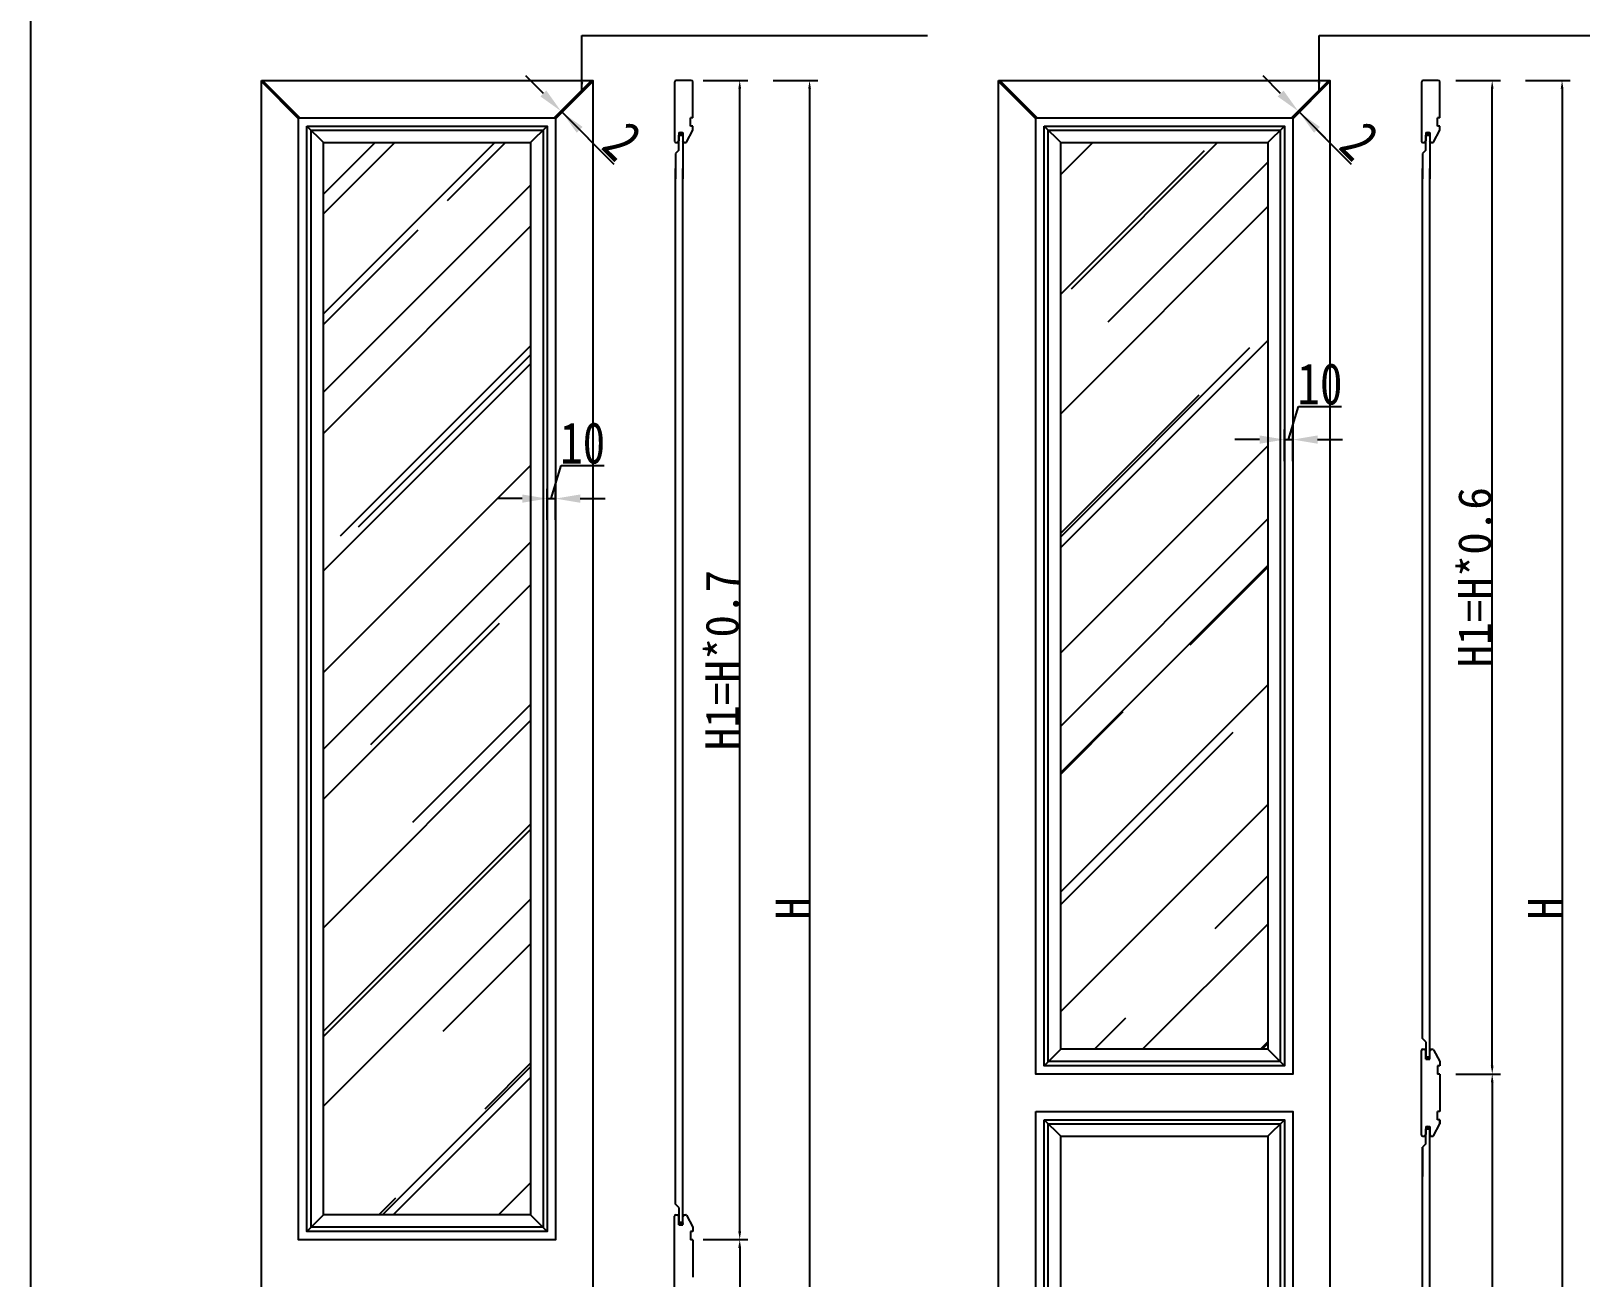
# Model space of a CAD drawing. Header units: millimetres. Extents: x 85186 to 129000, y -77269 to -36327.
# Drawn here: x 96769 to 98639, y -71113 to -69608 of the extents above; entities that cross this region are included whole.
import ezdxf

# ---------------------------------------------------------------- set-up
doc = ezdxf.new("R2010")
doc.units = ezdxf.units.MM
doc.layers.add('粗实线', color=7, linetype='Continuous')
doc.layers.add('细实线', color=251, linetype='Continuous')
doc.styles.get("Standard").update_dxf_attribs({"font": 'SimSun.ttf'})
doc.styles.add('ZB_宋体', font='SimSun.ttf')
doc.styles.add('宋体', font='SimSun.ttf', dxfattribs={"width": 0.8})
doc.dimstyles.new('客来福标注小', dxfattribs={"dimscale": 20, "dimtxt": 2, "dimasz": 0.5, "dimexe": 0.5, "dimexo": 0, "dimgap": 0.05, "dimtad": 1, "dimdec": 0, "dimzin": 0, "dimdsep": 46, "dimtxsty": 'Standard', "dimcen": 0, "dimclrd": 256, "dimclre": 256, "dimclrt": 256, "dimadec": 0, "dimazin": 0, "dimtfac": 1, "dimtdec": 0, "dimtofl": 0, "dimtmove": 1, "dimatfit": 3, "dimfxl": 2.2, "dimfxlon": 1, "dimtolj": 1, "dimtzin": 0, "dimarcsym": 0})
doc.dimstyles.new('客来福衣柜标注大', dxfattribs={"dimscale": 20, "dimtxt": 2.5, "dimasz": 1.5, "dimexe": 0.6, "dimexo": 0, "dimgap": 0.1, "dimtad": 1, "dimdec": 0, "dimzin": 0, "dimdsep": 46, "dimtxsty": '宋体', "dimcen": 0, "dimclrd": 251, "dimclre": 251, "dimclrt": 256, "dimadec": 0, "dimazin": 0, "dimtfac": 1, "dimtdec": 0, "dimtofl": 0, "dimtmove": 1, "dimatfit": 3, "dimfxl": 3.8, "dimfxlon": 1, "dimtolj": 1, "dimtzin": 0, "dimarcsym": 0})
pattern_1 = [(45, (-31505.34, -94357.03), (129.31569, 344.84184), [2286, -304.8, 762, -152.4]), (45, (-31415.9, -94159.82), (-251.08796, 35.5618), [457.2, -50.292, 914.4, -114.3]), (45, (-31543.05, -94211.55), (488.16672, 632.56924), [1219.2, -213.36, 609.6, -152.4])]

# ---------------------------------------------------------------- blocks, each defined once
blk = doc.blocks.new('*D3244')
at = {"color": 251, "linetype": 'ByBlock', "lineweight": -2, "ltscale": 6, "transparency": 16777216}
for p, q in [((97387.4, -69683.6), (97366.2, -69662.3)), ((97405.3, -69708.1), (97417.1, -69696.3)), ((97406.7, -69709.5), (97418.5, -69697.7)), ((97410.1, -69706.2), (97408.7, -69704.8)), ((97473.1, -69769.2), (97410.1, -69706.2)), ((97431.3, -69727.4), (97452.5, -69748.6))]:
    blk.add_line(p, q, dxfattribs=at)
at = {"color": 251, "linetype": 'ByBlock', "ltscale": 6, "transparency": 16777216}
for points in [[(97391, -69680), (97383.9, -69687.1), (97408.7, -69704.8)], [(97434.8, -69723.9), (97427.7, -69730.9), (97410.1, -69706.2)]]:
    blk.add_solid(points, dxfattribs=at)
at = {"layer": 'Defpoints', "color": 0, "linetype": 'ByBlock', "ltscale": 6, "transparency": 16777216}
for p in [(97408.7, -69704.8), (97405.3, -69708.1), (97406.7, -69709.5)]:
    blk.add_point(p, dxfattribs=at)
at = {"linetype": 'ByBlock', "ltscale": 6, "transparency": 16777216, "insert": (97483, -69740.9), "char_height": 50, "attachment_point": 5, "rotation": 315, "style": '宋体'}
blk.add_mtext('\\A1;2', dxfattribs=at)
blk = doc.blocks.new('*D3245')
at = {"color": 251, "linetype": 'ByBlock', "lineweight": -2, "ltscale": 6, "transparency": 16777216}
for p, q in [((97397, -70172.8), (97409, -70132.8)), ((97409, -70132.8), (97460.8, -70132.8)), ((97362, -70172.8), (97332, -70172.8)), ((97392, -70198.6), (97392, -70160.8)), ((97392, -70172.8), (97402, -70172.8)), ((97402, -70198.6), (97402, -70160.8)), ((97432, -70172.8), (97462, -70172.8))]:
    blk.add_line(p, q, dxfattribs=at)
at = {"color": 251, "linetype": 'ByBlock', "ltscale": 6, "transparency": 16777216}
for points in [[(97362, -70167.8), (97362, -70177.8), (97392, -70172.8)], [(97432, -70167.8), (97432, -70177.8), (97402, -70172.8)]]:
    blk.add_solid(points, dxfattribs=at)
at = {"layer": 'Defpoints', "color": 0, "linetype": 'ByBlock', "ltscale": 6, "transparency": 16777216}
for p in [(97402, -70172.8), (97392, -70198.6), (97402, -70198.6)]:
    blk.add_point(p, dxfattribs=at)
at = {"linetype": 'ByBlock', "ltscale": 6, "transparency": 16777216, "insert": (97434.9, -70105.8), "char_height": 50, "attachment_point": 5, "style": '宋体'}
blk.add_mtext('\\A1;10', dxfattribs=at)
blk = doc.blocks.new('*D3246')
at = {"lineweight": -2, "transparency": 16777216}
for p, q in [((97664.9, -69667.8), (97718.9, -69667.8)), ((97708.9, -69677.8), (97708.9, -71657.8)), ((97664.9, -71667.8), (97718.9, -71667.8))]:
    blk.add_line(p, q, dxfattribs=at)
at = {"transparency": 16777216}
for points in [[(97707.2, -69677.8), (97710.5, -69677.8), (97708.9, -69667.8)], [(97707.2, -71657.8), (97710.5, -71657.8), (97708.9, -71667.8)]]:
    blk.add_solid(points, dxfattribs=at)
at = {"layer": 'Defpoints', "color": 0, "transparency": 16777216}
for p in [(97598.4, -69667.8), (97598.4, -71667.8), (97708.9, -71667.8)]:
    blk.add_point(p, dxfattribs=at)
at = {"transparency": 16777216, "insert": (97687.9, -70667.8), "char_height": 40, "attachment_point": 5, "rotation": 90, "style": 'ZB_宋体'}
blk.add_mtext('\\A1;H', dxfattribs=at)
blk = doc.blocks.new('*D3247')
at = {"lineweight": -2, "transparency": 16777216}
for p, q in [((97580.5, -71067.8), (97634.5, -71067.8)), ((97624.5, -71077.8), (97624.5, -71657.8)), ((97580.5, -71667.8), (97634.5, -71667.8))]:
    blk.add_line(p, q, dxfattribs=at)
at = {"transparency": 16777216}
for points in [[(97622.8, -71077.8), (97626.2, -71077.8), (97624.5, -71067.8)], [(97622.8, -71657.8), (97626.2, -71657.8), (97624.5, -71667.8)]]:
    blk.add_solid(points, dxfattribs=at)
at = {"layer": 'Defpoints', "color": 0, "transparency": 16777216}
for p in [(97494, -71067.8), (97554, -71667.8), (97624.5, -71667.8)]:
    blk.add_point(p, dxfattribs=at)
at = {"transparency": 16777216, "insert": (97603.5, -71367.8), "char_height": 40, "attachment_point": 5, "rotation": 90, "style": 'ZB_宋体'}
blk.add_mtext('\\A1;H2=H*0.3', dxfattribs=at)
blk = doc.blocks.new('*D3248')
at = {"lineweight": -2, "transparency": 16777216}
for p, q in [((97580.5, -69667.8), (97634.5, -69667.8)), ((97624.5, -71057.8), (97624.5, -69677.8)), ((97580.5, -71067.8), (97634.5, -71067.8))]:
    blk.add_line(p, q, dxfattribs=at)
at = {"transparency": 16777216}
for points in [[(97622.8, -69677.8), (97626.2, -69677.8), (97624.5, -69667.8)], [(97622.8, -71057.8), (97626.2, -71057.8), (97624.5, -71067.8)]]:
    blk.add_solid(points, dxfattribs=at)
at = {"layer": 'Defpoints', "color": 0, "transparency": 16777216}
for p in [(97494, -69667.8), (97624.5, -69667.8), (97494, -71067.8)]:
    blk.add_point(p, dxfattribs=at)
at = {"transparency": 16777216, "insert": (97603.5, -70367.8), "char_height": 40, "attachment_point": 5, "rotation": 90, "style": 'ZB_宋体'}
blk.add_mtext('\\A1;H1=H*0.7', dxfattribs=at)
blk = doc.blocks.new('*D3249')
at = {"color": 251, "linetype": 'ByBlock', "lineweight": -2, "ltscale": 6, "transparency": 16777216}
for p, q in [((98277.6, -69683.6), (98256.4, -69662.3)), ((98295.5, -69708.1), (98307.3, -69696.3)), ((98296.9, -69709.5), (98308.7, -69697.7)), ((98300.2, -69706.2), (98298.8, -69704.8)), ((98363.3, -69769.2), (98300.2, -69706.2)), ((98321.4, -69727.4), (98342.6, -69748.6))]:
    blk.add_line(p, q, dxfattribs=at)
at = {"color": 251, "linetype": 'ByBlock', "ltscale": 6, "transparency": 16777216}
for points in [[(98281.1, -69680), (98274, -69687.1), (98298.8, -69704.8)], [(98325, -69723.9), (98317.9, -69730.9), (98300.2, -69706.2)]]:
    blk.add_solid(points, dxfattribs=at)
at = {"layer": 'Defpoints', "color": 0, "linetype": 'ByBlock', "ltscale": 6, "transparency": 16777216}
for p in [(98298.8, -69704.8), (98295.5, -69708.1), (98296.9, -69709.5)]:
    blk.add_point(p, dxfattribs=at)
at = {"linetype": 'ByBlock', "ltscale": 6, "transparency": 16777216, "insert": (98373.1, -69740.9), "char_height": 50, "attachment_point": 5, "rotation": 315, "style": '宋体'}
blk.add_mtext('\\A1;2', dxfattribs=at)
blk = doc.blocks.new('*D3250')
at = {"color": 251, "linetype": 'ByBlock', "lineweight": -2, "ltscale": 6, "transparency": 16777216}
for p, q in [((98287.2, -70101.5), (98299.2, -70061.5)), ((98299.2, -70061.5), (98351, -70061.5)), ((98282.2, -70127.4), (98282.2, -70089.5)), ((98292.2, -70127.4), (98292.2, -70089.5)), ((98252.2, -70101.5), (98222.2, -70101.5)), ((98282.2, -70101.5), (98292.2, -70101.5)), ((98322.2, -70101.5), (98352.2, -70101.5))]:
    blk.add_line(p, q, dxfattribs=at)
at = {"color": 251, "linetype": 'ByBlock', "ltscale": 6, "transparency": 16777216}
for points in [[(98252.2, -70096.5), (98252.2, -70106.5), (98282.2, -70101.5)], [(98322.2, -70096.5), (98322.2, -70106.5), (98292.2, -70101.5)]]:
    blk.add_solid(points, dxfattribs=at)
at = {"layer": 'Defpoints', "color": 0, "linetype": 'ByBlock', "ltscale": 6, "transparency": 16777216}
for p in [(98292.2, -70101.5), (98282.2, -70127.4), (98292.2, -70127.4)]:
    blk.add_point(p, dxfattribs=at)
at = {"linetype": 'ByBlock', "ltscale": 6, "transparency": 16777216, "insert": (98325.1, -70034.5), "char_height": 50, "attachment_point": 5, "style": '宋体'}
blk.add_mtext('\\A1;10', dxfattribs=at)
blk = doc.blocks.new('*D3253')
at = {"lineweight": -2, "transparency": 16777216}
for p, q in [((98573.4, -69667.8), (98627.4, -69667.8)), ((98617.4, -69677.8), (98617.4, -71657.8)), ((98573.4, -71667.8), (98627.4, -71667.8))]:
    blk.add_line(p, q, dxfattribs=at)
at = {"transparency": 16777216}
for points in [[(98615.8, -69677.8), (98619.1, -69677.8), (98617.4, -69667.8)], [(98615.8, -71657.8), (98619.1, -71657.8), (98617.4, -71667.8)]]:
    blk.add_solid(points, dxfattribs=at)
at = {"layer": 'Defpoints', "color": 0, "transparency": 16777216}
for p in [(98506.9, -69667.8), (98506.9, -71667.8), (98617.4, -71667.8)]:
    blk.add_point(p, dxfattribs=at)
at = {"transparency": 16777216, "insert": (98596.4, -70667.8), "char_height": 40, "attachment_point": 5, "rotation": 90, "style": 'ZB_宋体'}
blk.add_mtext('\\A1;H', dxfattribs=at)
blk = doc.blocks.new('*D3254')
at = {"lineweight": -2, "transparency": 16777216}
for p, q in [((98489.1, -70867.8), (98543.1, -70867.8)), ((98533.1, -70877.8), (98533.1, -71657.8)), ((98489.1, -71667.8), (98543.1, -71667.8))]:
    blk.add_line(p, q, dxfattribs=at)
at = {"transparency": 16777216}
for points in [[(98531.4, -70877.8), (98534.7, -70877.8), (98533.1, -70867.8)], [(98531.4, -71657.8), (98534.7, -71657.8), (98533.1, -71667.8)]]:
    blk.add_solid(points, dxfattribs=at)
at = {"layer": 'Defpoints', "color": 0, "transparency": 16777216}
for p in [(98402.6, -70867.8), (98462.6, -71667.8), (98533.1, -71667.8)]:
    blk.add_point(p, dxfattribs=at)
at = {"transparency": 16777216, "insert": (98512.1, -71267.8), "char_height": 40, "attachment_point": 5, "rotation": 90, "style": 'ZB_宋体'}
blk.add_mtext('\\A1;H2=H*0.4', dxfattribs=at)
blk = doc.blocks.new('*D3255')
at = {"lineweight": -2, "transparency": 16777216}
for p, q in [((98489.1, -69667.8), (98543.1, -69667.8)), ((98533.1, -70857.8), (98533.1, -69677.8)), ((98489.1, -70867.8), (98543.1, -70867.8))]:
    blk.add_line(p, q, dxfattribs=at)
at = {"transparency": 16777216}
for points in [[(98531.4, -69677.8), (98534.7, -69677.8), (98533.1, -69667.8)], [(98531.4, -70857.8), (98534.7, -70857.8), (98533.1, -70867.8)]]:
    blk.add_solid(points, dxfattribs=at)
at = {"layer": 'Defpoints', "color": 0, "transparency": 16777216}
for p in [(98402.6, -69667.8), (98533.1, -69667.8), (98402.6, -70867.8)]:
    blk.add_point(p, dxfattribs=at)
at = {"transparency": 16777216, "insert": (98512.1, -70267.8), "char_height": 40, "attachment_point": 5, "rotation": 90, "style": 'ZB_宋体'}
blk.add_mtext('\\A1;H1=H*0.6', dxfattribs=at)

msp = doc.modelspace()

# ---------------------------------------------------------------- hatches: boundary and pattern name
h = msp.add_hatch()
h.set_pattern_fill('AR-RROOF', color=4, scale=6, angle=45)
h.set_pattern_definition(pattern_1)
h.paths.add_polyline_path([(97121.916, -69742.82), (97372.01, -69742.82), (97372.01, -71037.82), (97121.916, -71037.82)])
h = msp.add_hatch()
h.set_pattern_fill('AR-RROOF', color=4, scale=6, angle=45)
h.set_pattern_definition(pattern_1)
h.paths.add_polyline_path([(98012.064, -69742.82), (98262.158, -69742.82), (98262.158, -70837.82), (98012.064, -70837.82)])
at = {"layer": '细实线'}
h = msp.add_hatch(color=256, dxfattribs=at)
edge = h.paths.add_edge_path()
edge.add_ellipse((97553.461, -69732.32), major_axis=(2.5, 0), ratio=0.6, start_angle=90, end_angle=180, ccw=False)
edge.add_ellipse((97553.461, -69732.32), major_axis=(2.5, 0), ratio=0.6, start_angle=0, end_angle=90, ccw=False)
edge.add_ellipse((97553.461, -69732.32), major_axis=(2.5, 0), ratio=0.6, start_angle=180, end_angle=360, ccw=False)
h = msp.add_hatch(color=256, dxfattribs=at)
edge = h.paths.add_edge_path()
edge.add_ellipse((98455.328, -69732.32), major_axis=(2.5, 0), ratio=0.6, start_angle=90, end_angle=180, ccw=False)
edge.add_ellipse((98455.328, -69732.32), major_axis=(2.5, 0), ratio=0.6, start_angle=0, end_angle=90, ccw=False)
edge.add_ellipse((98455.328, -69732.32), major_axis=(2.5, 0), ratio=0.6, start_angle=180, end_angle=360, ccw=False)
h = msp.add_hatch(color=256, dxfattribs=at)
edge = h.paths.add_edge_path()
edge.add_ellipse((98455.328, -70848.32), major_axis=(2.5, 0), ratio=0.6, start_angle=180, end_angle=270)
edge.add_ellipse((98455.328, -70848.32), major_axis=(2.5, 0), ratio=0.6, start_angle=270, end_angle=360)
edge.add_ellipse((98455.328, -70848.32), major_axis=(2.5, 0), ratio=0.6, start_angle=0, end_angle=180)
h = msp.add_hatch(color=256, dxfattribs=at)
edge = h.paths.add_edge_path()
edge.add_ellipse((98455.328, -70932.424), major_axis=(2.5, 0), ratio=0.6, start_angle=90, end_angle=180, ccw=False)
edge.add_ellipse((98455.328, -70932.424), major_axis=(2.5, 0), ratio=0.6, start_angle=0, end_angle=90, ccw=False)
edge.add_ellipse((98455.328, -70932.424), major_axis=(2.5, 0), ratio=0.6, start_angle=180, end_angle=360, ccw=False)
h = msp.add_hatch(color=256, dxfattribs=at)
edge = h.paths.add_edge_path()
edge.add_ellipse((97553.461, -71048.32), major_axis=(2.5, 0), ratio=0.6, start_angle=180, end_angle=270)
edge.add_ellipse((97553.461, -71048.32), major_axis=(2.5, 0), ratio=0.6, start_angle=270, end_angle=360)
edge.add_ellipse((97553.461, -71048.32), major_axis=(2.5, 0), ratio=0.6, start_angle=0, end_angle=180)

# ---------------------------------------------------------------- linework, layer by layer
for p, q in [((97550.961, -69751.82), (97546.961, -69755.82)), ((98452.828, -69751.82), (98448.828, -69755.82)), ((98452.828, -70828.82), (98448.828, -70824.82)), ((98452.828, -70951.924), (98448.828, -70955.924)), ((97550.961, -71028.82), (97546.961, -71024.82))]:
    msp.add_line(p, q)
at = {"color": 0}
msp.add_lwpolyline([(96768.765, -69528.396), (99785.863, -69528.396), (99785.863, -72417.089), (96768.765, -72417.089)], close=True, dxfattribs=at)
at = {"layer": '粗实线'}
for p, q in [((97545.961, -69669.82), (97545.961, -69741.32)), ((97565.961, -69667.82), (97547.961, -69667.82)), ((97567.961, -69712.82), (97567.961, -69669.82)), ((98447.828, -69669.82), (98447.828, -69741.32)), ((98467.828, -69667.82), (98449.828, -69667.82)), ((98469.828, -69712.82), (98469.828, -69669.82)), ((97564.961, -69722.82), (97564.961, -69712.82)), ((97567.961, -69712.82), (97564.961, -69712.82)), ((97567.961, -69722.82), (97564.961, -69722.82)), ((97567.961, -69727.82), (97567.961, -69722.82)), ((98466.828, -69722.82), (98466.828, -69712.82)), ((98469.828, -69712.82), (98466.828, -69712.82)), ((98469.828, -69722.82), (98466.828, -69722.82)), ((98469.828, -69727.82), (98469.828, -69722.82)), ((97547.461, -69742.82), (97549.961, -69742.82)), ((97549.961, -69742.82), (97550.961, -69740.82)), ((97550.961, -69730.82), (97550.961, -69740.82)), ((97550.961, -69730.82), (97555.961, -69730.82)), ((97550.961, -69733.82), (97555.961, -69733.82)), ((97550.961, -69751.82), (97550.961, -69733.82)), ((97555.961, -69730.82), (97555.961, -69740.82)), ((97555.961, -69733.82), (97555.961, -69786.564)), ((97556.961, -69742.82), (97555.961, -69740.82)), ((97556.961, -69742.82), (97559.361, -69742.82)), ((97560.244, -69742.291), (97567.961, -69727.82)), ((98449.328, -69742.82), (98451.828, -69742.82)), ((98451.828, -69742.82), (98452.828, -69740.82)), ((98452.828, -69730.82), (98452.828, -69740.82)), ((98452.828, -69730.82), (98457.828, -69730.82)), ((98452.828, -69733.82), (98457.828, -69733.82)), ((98452.828, -69751.82), (98452.828, -69733.82)), ((98457.828, -69730.82), (98457.828, -69740.82)), ((98457.828, -69733.82), (98457.828, -69786.564)), ((98458.828, -69742.82), (98457.828, -69740.82)), ((98458.828, -69742.82), (98461.228, -69742.82)), ((98462.111, -69742.291), (98469.828, -69727.82)), ((97546.961, -69755.82), (97546.961, -69786.589)), ((98448.828, -69755.82), (98448.828, -69786.589)), ((97546.961, -71024.82), (97546.961, -69774.258)), ((97555.961, -71049.82), (97555.961, -69774.284)), ((98448.828, -70824.82), (98448.828, -69774.258)), ((98457.828, -70849.82), (98457.828, -69774.284)), ((98448.828, -70824.82), (98448.828, -70794.051)), ((98457.828, -70846.82), (98457.828, -70794.077)), ((98452.828, -70828.82), (98452.828, -70846.82)), ((98447.828, -70941.424), (98447.828, -70839.32)), ((98449.328, -70837.82), (98451.828, -70837.82)), ((98451.828, -70837.82), (98452.828, -70839.82)), ((98452.828, -70849.82), (98452.828, -70839.82)), ((98452.828, -70846.82), (98457.828, -70846.82)), ((98458.828, -70837.82), (98457.828, -70839.82)), ((98457.828, -70849.82), (98457.828, -70839.82)), ((98458.828, -70837.82), (98461.228, -70837.82)), ((98462.111, -70838.35), (98469.828, -70852.82)), ((98452.828, -70849.82), (98457.828, -70849.82)), ((98466.828, -70857.82), (98466.828, -70867.82)), ((98469.828, -70857.82), (98466.828, -70857.82)), ((98469.828, -70852.82), (98469.828, -70857.82)), ((98469.828, -70867.82), (98466.828, -70867.82)), ((98469.828, -70867.82), (98469.828, -70912.924)), ((98466.828, -70922.924), (98466.828, -70912.924)), ((98469.828, -70912.924), (98466.828, -70912.924)), ((98469.828, -70922.924), (98466.828, -70922.924)), ((98469.828, -70922.924), (98469.828, -70927.924)), ((98469.828, -70927.924), (98469.828, -70922.924)), ((98451.828, -70942.924), (98452.828, -70940.924)), ((98452.828, -70930.924), (98452.828, -70940.924)), ((98452.828, -70930.924), (98457.828, -70930.924)), ((98452.828, -70933.924), (98457.828, -70933.924)), ((98452.828, -70951.924), (98452.828, -70933.924)), ((98457.828, -71601.82), (98457.828, -70930.924)), ((98457.828, -70930.924), (98457.828, -70940.924)), ((98458.828, -70942.924), (98457.828, -70940.924)), ((98462.111, -70942.394), (98469.828, -70927.924)), ((98448.828, -71579.82), (98448.828, -70955.924)), ((98448.828, -70955.924), (98448.828, -70991.692)), ((98449.328, -70942.924), (98451.828, -70942.924)), ((98458.828, -70942.924), (98461.228, -70942.924)), ((97546.961, -71024.82), (97546.961, -70994.051)), ((97555.961, -71046.82), (97555.961, -70994.077)), ((97550.961, -71028.82), (97550.961, -71046.82)), ((97545.961, -71141.424), (97545.961, -71039.32)), ((97547.461, -71037.82), (97549.961, -71037.82)), ((97549.961, -71037.82), (97550.961, -71039.82)), ((97550.961, -71049.82), (97550.961, -71039.82)), ((97550.961, -71046.82), (97555.961, -71046.82)), ((97550.961, -71049.82), (97555.961, -71049.82)), ((97556.961, -71037.82), (97555.961, -71039.82)), ((97555.961, -71049.82), (97555.961, -71039.82)), ((97556.961, -71037.82), (97559.361, -71037.82)), ((97560.244, -71038.35), (97567.961, -71052.82)), ((97567.961, -71052.82), (97567.961, -71057.82)), ((97564.961, -71057.82), (97564.961, -71067.82)), ((97567.961, -71057.82), (97564.961, -71057.82)), ((97567.961, -71067.82), (97564.961, -71067.82)), ((97567.961, -71067.82), (97567.961, -71112.924))]:
    msp.add_line(p, q, dxfattribs=at)
for points in [[(97046.916, -69667.82), (97447.01, -69667.82), (97447.01, -71667.82), (97046.916, -71667.82)], [(97937.064, -69667.82), (98337.158, -69667.82), (98337.158, -71667.82), (97937.064, -71667.82)], [(97121.916, -69742.82), (97372.01, -69742.82), (97372.01, -71037.82), (97121.916, -71037.82)], [(98012.064, -69742.82), (98262.158, -69742.82), (98262.158, -70837.82), (98012.064, -70837.82)], [(98012.064, -70942.924), (98262.158, -70942.924), (98262.158, -71592.82), (98012.064, -71592.82)]]:
    msp.add_lwpolyline(points, close=True, dxfattribs=at)
at = {"layer": '粗实线', "color": 1}
for points in [[(97091.916, -69712.82), (97402.01, -69712.82), (97402.01, -71067.82), (97091.916, -71067.82)], [(97101.916, -69722.82), (97392.01, -69722.82), (97392.01, -71057.82), (97101.916, -71057.82)], [(97982.064, -69712.82), (98292.158, -69712.82), (98292.158, -70867.82), (97982.064, -70867.82)], [(97992.064, -69722.82), (98282.158, -69722.82), (98282.158, -70857.82), (97992.064, -70857.82)], [(97982.064, -70912.924), (98292.158, -70912.924), (98292.158, -71622.82), (97982.064, -71622.82)], [(97992.064, -70922.924), (98282.158, -70922.924), (98282.158, -71612.82), (97992.064, -71612.82)]]:
    msp.add_lwpolyline(points, close=True, dxfattribs=at)
at = {"layer": '粗实线'}
for centre, radius, start, end in [((97547.961, -69669.82), 2, 90, 180), ((97565.961, -69669.82), 2, 0, 90), ((98449.828, -69669.82), 2, 90, 180), ((98467.828, -69669.82), 2, 0, 90), ((97547.461, -69741.32), 1.5, 180, 270), ((97559.361, -69741.82), 1, 270, 331.927513), ((98449.328, -69741.32), 1.5, 180, 270), ((98461.228, -69741.82), 1, 270, 331.927513), ((98449.328, -70839.32), 1.5, 90, 180), ((98461.228, -70838.82), 1, 28.072487, 90), ((98449.328, -70941.424), 1.5, 180, 270), ((98461.228, -70941.924), 1, 270, 331.927513), ((97547.461, -71039.32), 1.5, 90, 180), ((97559.361, -71038.82), 1, 28.072487, 90)]:
    msp.add_arc(centre, radius, start, end, dxfattribs=at)
at = {"layer": '细实线'}
for p, q in [((97091.916, -69714.234, 0), (97046.916, -69669.234, 0)), ((97093.33, -69712.82, 0), (97048.33, -69667.82, 0)), ((97400.596, -69712.82, 0), (97445.596, -69667.82, 0)), ((97402.01, -69714.234, 0), (97447.01, -69669.234, 0)), ((97982.064, -69714.234, 0), (97937.064, -69669.234, 0)), ((97983.478, -69712.82, 0), (97938.478, -69667.82, 0)), ((98290.744, -69712.82, 0), (98335.744, -69667.82, 0)), ((98292.158, -69714.234, 0), (98337.158, -69669.234, 0)), ((97121.916, -69742.82, 0), (97101.916, -69722.82, 0)), ((97372.01, -69742.82, 0), (97392.01, -69722.82, 0)), ((98012.064, -69742.82, 0), (97992.064, -69722.82, 0)), ((98262.158, -69742.82, 0), (98282.158, -69722.82, 0)), ((98012.064, -70837.82, 0), (97992.064, -70857.82, 0)), ((98262.158, -70837.82, 0), (98282.158, -70857.82, 0)), ((98012.064, -70942.924, 0), (97992.064, -70922.924, 0)), ((98262.158, -70942.924, 0), (98282.158, -70922.924, 0)), ((97121.916, -71037.82, 0), (97101.916, -71057.82, 0)), ((97372.01, -71037.82, 0), (97392.01, -71057.82, 0))]:
    msp.add_line(p, q, dxfattribs=at)
for points in [[(97106.916, -69727.82), (97387.01, -69727.82), (97387.01, -71052.82), (97106.916, -71052.82)], [(97997.064, -69727.82), (98277.158, -69727.82), (98277.158, -70852.82), (97997.064, -70852.82)], [(97997.064, -70927.924), (98277.158, -70927.924), (98277.158, -71607.82), (97997.064, -71607.82)]]:
    msp.add_lwpolyline(points, close=True, dxfattribs=at)
at = {"layer": '细实线', "extrusion": (0, 0, -1)}
for centre in [(97553.461, -69732.32), (98455.328, -69732.32), (98455.328, -70932.424)]:
    msp.add_ellipse(centre, major_axis=(2.5, 0), ratio=0.6, dxfattribs=at)
at = {"layer": '细实线'}
for centre in [(98455.328, -70848.32), (97553.461, -71048.32)]:
    msp.add_ellipse(centre, major_axis=(2.5, 0), ratio=0.6, dxfattribs=at)

# ---------------------------------------------------------------- dimensions: what is measured, and where the dimension line sits
at = {"color": 0, "linetype": 'ByBlock', "ltscale": 6}
for base, p1, p2, picture, middle in [((97408.65, -69704.766, 0), (97406.735, -69709.51, 0), (97405.321, -69708.096, 0), '*D3244', (97490.617, -69733.25, 0)), ((98298.798, -69704.766, 0), (98296.883, -69709.51, 0), (98295.468, -69708.096, 0), '*D3249', (98380.765, -69733.25, 0))]:
    dim = msp.add_linear_dim(base=base, p1=p1, p2=p2, angle=135, dimstyle='客来福衣柜标注大', override={"dimtxsty": '宋体'}, dxfattribs=at)
    dim.commit()
    dim.dimension.update_dxf_attribs({"geometry": picture, "text_midpoint": middle, "dimtype": 161})
at = {"color": 0}
for base, p1, p2, text, picture, middle in [((97624.506, -69667.82), (97493.992, -71067.82), (97493.992, -69667.82), 'H1=H*0.7', '*D3248', (97603.506, -70367.82)), ((97708.859, -71667.82), (97598.379, -69667.82), (97598.379, -71667.82), 'H', '*D3246', (97687.859, -70667.82)), ((98533.068, -69667.82), (98402.554, -70867.82), (98402.554, -69667.82), 'H1=H*0.6', '*D3255', (98512.068, -70267.82)), ((98617.421, -71667.82), (98506.941, -69667.82), (98506.941, -71667.82), 'H', '*D3253', (98596.421, -70667.82)), ((98533.068, -71667.82), (98402.554, -70867.82), (98462.554, -71667.82), 'H2=H*0.4', '*D3254', (98512.068, -71267.82)), ((97624.506, -71667.82), (97493.992, -71067.82), (97553.992, -71667.82), 'H2=H*0.3', '*D3247', (97603.506, -71367.82))]:
    dim = msp.add_linear_dim(base=base, p1=p1, p2=p2, angle=90, text=text, dimstyle='客来福标注小', override={"dimtxsty": 'ZB_宋体'}, dxfattribs=at)
    dim.commit()
    dim.dimension.update_dxf_attribs({"geometry": picture, "text_midpoint": middle})
at = {"color": 0, "linetype": 'ByBlock', "ltscale": 6}
for base, p1, p2, picture, middle in [((98292.158, -70101.548), (98282.158, -70127.356), (98292.158, -70127.356), '*D3250', (98301.158, -70034.548)), ((97402.01, -70172.831), (97392.01, -70198.64), (97402.01, -70198.64), '*D3245', (97411.01, -70105.831))]:
    dim = msp.add_linear_dim(base=base, p1=p1, p2=p2, dimstyle='客来福衣柜标注大', override={"dimtxsty": '宋体'}, dxfattribs=at)
    dim.commit()
    dim.dimension.update_dxf_attribs({"geometry": picture, "text_midpoint": middle})

# ---------------------------------------------------------------- leaders
at = {"color": 0}
for points in [[(97433.905, -69679.511, 0), (97433.905, -69613.564, 0), (97851.207, -69613.564, 0)], [(98324.053, -69679.511, 0), (98324.053, -69613.564, 0), (98741.355, -69613.564, 0)]]:
    msp.add_leader(points, dimstyle='客来福标注小', override={"dimgap": 0.05, "dimtad": 0}, dxfattribs=at)

doc.saveas('drawing.dxf')
